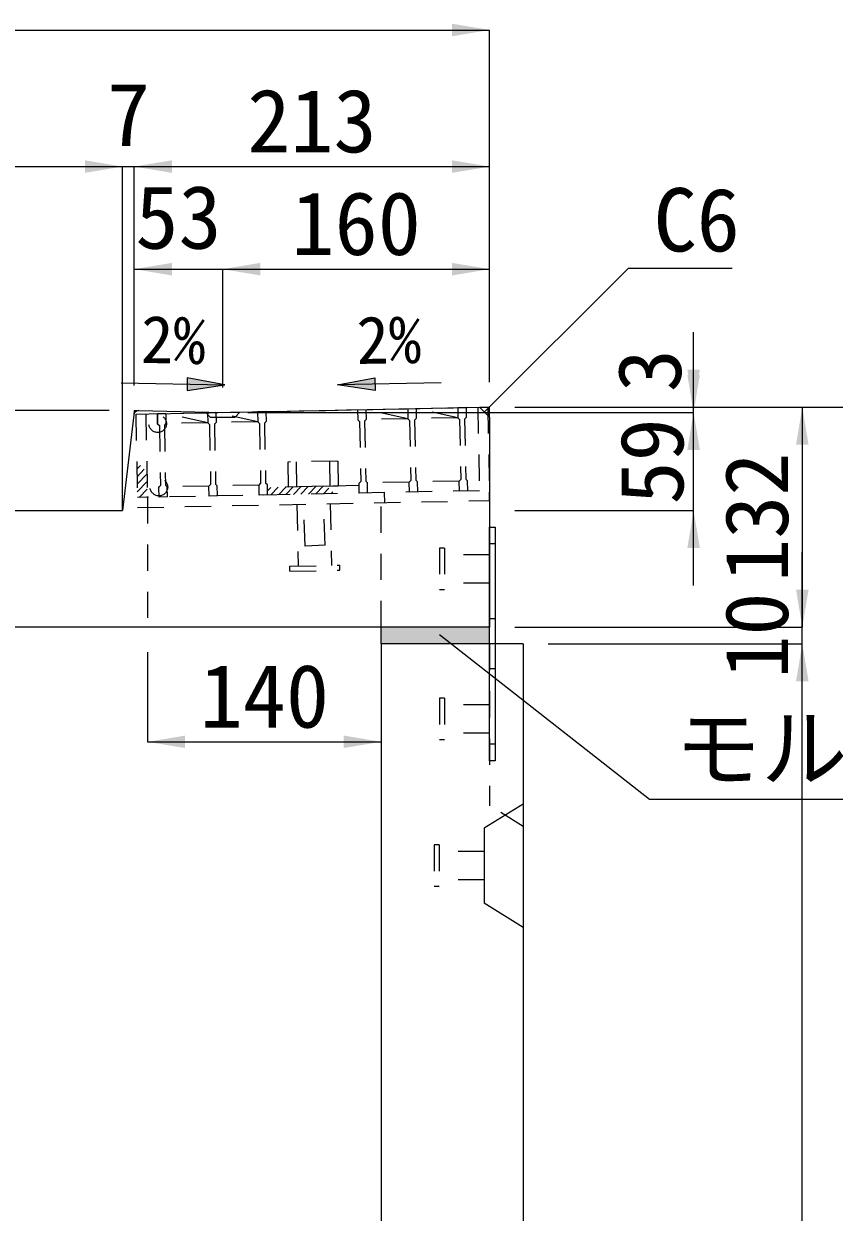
# Model space of a CAD drawing. Units: millimetres at full size; some dimension numbers follow another scale. Extents: x -3301 to 90699, y 107523 to 139162.
# Drawn here: x 20588 to 21074, y 114463 to 115175 of the extents above; entities that cross this region are included whole.
import ezdxf
from ezdxf.enums import TextEntityAlignment as Align

# ---------------------------------------------------------------- set-up
doc = ezdxf.new("R2010")
doc.units = ezdxf.units.MM
doc.header["$LTSCALE"] = 21
doc.header["$PDMODE"] = 32
doc.header["$PDSIZE"] = 10.5
doc.linetypes.add('USER1', pattern=[1.35, 0.75, -0.6])
for name, color, linetype, lineweight in [('0_2', 7, 'USER1', 9), ('寸法線', 7, 'Continuous', 9), ('引出線', 4, 'Continuous', 9), ('本体', 2, 'Continuous', 9), ('補助線', 8, 'Continuous', 13), ('ｲﾝｻｰﾄ', 3, 'USER1', 5), ('ｸﾞﾚｰﾁﾝｸﾞ', 7, 'USER1', 9)]:
    doc.layers.add(name, color=color, linetype=linetype, lineweight=lineweight)
doc.layers.add('ﾊｯﾁﾝｸﾞ', color=8, linetype='Continuous')
doc.styles.add('ＭＳ ゴシック', font='')
doc.styles.get('ＭＳ ゴシック').set_extended_font_data('MS Gothic')

# ---------------------------------------------------------------- blocks, each defined once
blk = doc.blocks.new('filled_arrow')
at = {"color": 0, "linetype": 'Continuous', "lineweight": -2}
blk.add_solid([(7.5, 1.25), (0, 0), (7.5, -1.25)], dxfattribs=at)

msp = doc.modelspace()

# ---------------------------------------------------------------- hatches: boundary and pattern name
at = {"layer": '引出線'}
for points in [[(20686.08, 114962.87), (20685.93, 114955.37), (20708.5, 114958.67)], [(20798.53, 114962.87), (20798.68, 114955.37), (20776.11, 114958.67)]]:
    msp.add_hatch(color=7, dxfattribs=at).paths.add_polyline_path(points)
at = {"layer": 'ｸﾞﾚｰﾁﾝｸﾞ'}
h = msp.add_hatch(dxfattribs=at)
h.set_pattern_fill('USER', color=256, style=0, pattern_type=2)
h.set_pattern_definition([(46.14576, (20131.14, 114563.59), (-2.28951, 2.19972), [75, -60])])
h.paths.add_polyline_path([(20655.2, 114941.13), (20661.2, 114941.25), (20662.2, 114891.26), (20656.2, 114891.14)])
h = msp.add_hatch(dxfattribs=at)
h.set_pattern_fill('USER', color=256, style=0, pattern_type=2)
h.set_pattern_definition([(46.14576, (20228.12, 114565.53), (-2.28951, 2.19972), [75, -60])])
h.paths.add_polyline_path([(20734.19, 114892.7), (20734.1, 114897.2), (20769.59, 114897.91), (20784.59, 114898.21), (20789.09, 114898.3), (20789.18, 114893.8), (20769.68, 114893.41)])
at = {"layer": 'ﾊｯﾁﾝｸﾞ'}
msp.add_hatch(color=256, dxfattribs=at).paths.add_polyline_path([(20802.31, 114813.37), (20802.31, 114803.37), (20867.31, 114803.37), (20867.31, 114813.37)])

# ---------------------------------------------------------------- linework, layer by layer
at = {"layer": '0_2'}
for p, q in [((20870.51, 114863.37), (20867.31, 114863.37)), ((20870.51, 114818.37), (20867.31, 114818.37)), ((20870.51, 114788.37), (20867.31, 114788.37)), ((20870.51, 114743.37), (20867.31, 114743.37))]:
    msp.add_line(p, q, dxfattribs=at)
at = {"layer": '0_2', "linetype": 'Continuous', "lineweight": 13}
msp.add_line((20802.31, 114803.37), (20802.31, 114813.37), dxfattribs=at)
at = {"layer": '0_2', "linetype": 'Continuous'}
msp.add_lwpolyline([(20867.31, 114733.37), (20867.31, 114873.37), (20870.51, 114873.37), (20870.51, 114733.37)], close=True, dxfattribs=at)
at = {"layer": '寸法線'}
for p, q in [((20437.31, 115171.46), (20867.31, 115171.46)), ((20867.31, 114960.37), (20867.31, 115171.46)), ((20437.31, 115089.58), (20647.31, 115089.58)), ((20602.31, 115089.58), (20699.33, 115089.58)), ((20647.31, 114898.37), (20647.31, 115089.58)), ((20647.31, 114898.37), (20647.31, 115089.58)), ((20654.33, 114958.37), (20654.33, 115089.58)), ((20654.33, 115089.58), (20867.31, 115089.58)), ((20654.33, 114958.37), (20654.33, 115089.58)), ((20867.31, 114960.37), (20867.31, 115089.58)), ((20654.33, 115028.07), (20752.31, 115028.07)), ((20654.33, 114958.37), (20654.33, 115028.07)), ((20707.31, 114957.17), (20707.31, 115028.07)), ((20707.31, 115028.07), (20867.31, 115028.07)), ((20707.31, 114957.17), (20707.31, 115028.07)), ((20867.31, 114960.37), (20867.31, 115028.07)), ((20989.54, 114897.17), (20989.54, 114990.37)), ((20989.54, 114838.37), (20989.54, 114987.17)), ((20639.33, 114943.37), (20147.2, 114943.37)), ((20722.31, 114942.17), (20989.54, 114942.17)), ((20722.31, 114942.17), (20989.54, 114942.17)), ((20882.31, 114945.37), (21054.68, 114945.37)), ((20882.31, 114945.37), (21139.77, 114945.37)), ((20882.31, 114945.37), (20989.54, 114945.37)), ((21054.68, 114945.37), (21054.68, 114813.37)), ((20882.31, 114883.37), (20989.54, 114883.37)), ((21054.68, 114758.37), (21054.68, 114858.37)), ((20882.31, 114813.37), (21054.68, 114813.37)), ((20882.31, 114813.37), (21054.68, 114813.37)), ((20662.31, 114798.37), (20662.31, 114744.68)), ((20802.31, 114798.37), (20802.31, 114744.68)), ((20902.31, 114803.37), (21054.68, 114803.37)), ((20902.31, 114803.37), (21054.68, 114803.37)), ((21054.68, 113553.37), (21054.68, 114803.37)), ((20662.31, 114744.68), (20802.31, 114744.68))]:
    msp.add_line(p, q, dxfattribs=at)
at = {"layer": '引出線', "color": 7}
for p, q in [((20646.4, 114959.91), (20708.5, 114958.67)), ((20838.22, 114959.91), (20776.11, 114958.67))]:
    msp.add_line(p, q, dxfattribs=at)
at = {"layer": '引出線'}
for points in [[(20864.31, 114942.45), (20950.55, 115028.69), (21012.66, 115028.69)], [(20837.22, 114809.05), (20963.15, 114710.37), (21178.97, 114710.37)]]:
    msp.add_lwpolyline(points, dxfattribs=at)
at = {"layer": '引出線', "color": 7, "lineweight": 13}
for points in [[(20686.08, 114962.87), (20685.93, 114955.37), (20708.5, 114958.67)], [(20798.53, 114962.87), (20798.68, 114955.37), (20776.11, 114958.67)]]:
    msp.add_lwpolyline(points, close=True, dxfattribs=at)
at = {"layer": '本体', "lineweight": 20}
for p, q in [((20654.01, 114940.66), (20647.31, 114883.37)), ((20657.06, 114943.31), (20707.31, 114942.17)), ((20707.31, 114942.17), (20861.31, 114945.25)), ((20867.31, 114939.37), (20861.31, 114945.25)), ((20867.31, 114939.37), (20867.31, 114813.37)), ((20443.31, 114883.37), (20647.31, 114883.37)), ((20867.31, 114813.37), (20437.31, 114813.37)), ((20802.31, 114803.37), (20802.31, 114373.9)), ((20887.31, 114803.37), (20802.31, 114803.37)), ((20887.31, 114803.37), (20887.31, 113553.37))]:
    msp.add_line(p, q, dxfattribs=at)
at = {"layer": '本体', "linetype": 'USER1'}
for p, q in [((20696.99, 114942.38), (20699.81, 114939.33)), ((20699.81, 114939.33), (20714.81, 114939.33)), ((20717.62, 114942.38), (20714.81, 114939.33)), ((20662.2, 114891.4), (20662.31, 114813.37)), ((20802.31, 114813.37), (20802.31, 114894.2)), ((20867.31, 114803.37), (20867.31, 114706.37)), ((20887.31, 114693.87), (20867.31, 114706.37))]:
    msp.add_line(p, q, dxfattribs=at)
at = {"layer": '本体'}
for p, q in [((20887.31, 114707.36), (20864.11, 114692.87)), ((20864.11, 114692.87), (20864.11, 114647.87)), ((20887.31, 114633.36), (20864.11, 114647.87))]:
    msp.add_line(p, q, dxfattribs=at)
at = {"layer": '本体', "lineweight": 20}
msp.add_arc((20656.99, 114940.31), 3, 88.70243, 173.33014, dxfattribs=at)
at = {"layer": '補助線'}
for p, q in [((20647.31, 114883.37), (20647.31, 114943.37)), ((20867.31, 114939.37), (20867.31, 114945.37))]:
    msp.add_line(p, q, dxfattribs=at)
at = {"layer": '補助線', "lineweight": 20}
for p, q in [((20654.33, 114943.37), (20654.01, 114940.66)), ((20654.33, 114943.37), (20657.06, 114943.31)), ((20861.31, 114945.25), (20867.31, 114945.37))]:
    msp.add_line(p, q, dxfattribs=at)
at = {"layer": 'ｲﾝｻｰﾄ'}
for p, q in [((20840.31, 114860.87), (20837.31, 114860.87)), ((20837.31, 114860.87), (20837.31, 114835.87)), ((20840.31, 114860.87), (20840.31, 114835.87)), ((20867.31, 114856.87), (20840.31, 114856.87)), ((20867.31, 114856.87), (20867.31, 114839.87)), ((20867.31, 114839.87), (20840.31, 114839.87)), ((20840.31, 114835.87), (20837.31, 114835.87)), ((20837.31, 114770.87), (20837.31, 114745.87)), ((20840.31, 114770.87), (20837.31, 114770.87)), ((20840.31, 114770.87), (20840.31, 114745.87)), ((20867.31, 114766.87), (20840.31, 114766.87)), ((20867.31, 114749.87), (20840.31, 114749.87)), ((20840.31, 114745.87), (20837.31, 114745.87)), ((20834.1, 114682.87), (20834.1, 114657.87)), ((20837.11, 114682.87), (20834.1, 114682.87)), ((20837.11, 114682.87), (20837.11, 114657.87)), ((20864.11, 114678.87), (20837.11, 114678.87)), ((20864.11, 114661.87), (20837.11, 114661.87)), ((20837.11, 114657.87), (20834.1, 114657.87))]:
    msp.add_line(p, q, dxfattribs=at)
at = {"layer": 'ｸﾞﾚｰﾁﾝｸﾞ'}
for p, q in [((20655.2, 114941.13), (20866.16, 114945.35)), ((20655.2, 114941.13), (20656.32, 114885.14)), ((20661.2, 114941.25), (20662.2, 114891.26)), ((20668.2, 114941.39), (20853.17, 114945.09)), ((20673.2, 114941.49), (20668.2, 114941.39)), ((20673.2, 114941.49), (20668.2, 114941.39)), ((20673.2, 114941.49), (20668.2, 114941.39)), ((20668.32, 114935.39), (20668.2, 114941.39)), ((20668.2, 114941.39), (20668.32, 114935.39)), ((20668.2, 114941.39), (20668.32, 114935.39)), ((20668.2, 114941.39), (20668.32, 114935.39)), ((20668.2, 114941.39), (20668.32, 114935.39)), ((20668.2, 114941.39), (20668.32, 114935.39)), ((20668.2, 114941.39), (20668.32, 114935.39)), ((20698.32, 114935.99), (20673.2, 114941.49)), ((20673.2, 114941.49), (20673.32, 114935.49)), ((20673.2, 114941.49), (20673.32, 114935.49)), ((20673.2, 114941.49), (20673.32, 114935.49)), ((20703.2, 114942.09), (20698.2, 114941.99)), ((20703.2, 114942.09), (20698.2, 114941.99)), ((20703.2, 114942.09), (20698.2, 114941.99)), ((20698.2, 114941.99), (20698.32, 114935.99)), ((20698.2, 114941.99), (20698.32, 114935.99)), ((20698.2, 114941.99), (20698.32, 114935.99)), ((20728.31, 114936.59), (20703.2, 114942.09)), ((20703.2, 114942.09), (20703.32, 114936.09)), ((20703.2, 114942.09), (20703.32, 114936.09)), ((20703.2, 114942.09), (20703.32, 114936.09)), ((20733.19, 114942.69), (20728.19, 114942.59)), ((20733.19, 114942.69), (20728.19, 114942.59)), ((20733.19, 114942.69), (20728.19, 114942.59)), ((20728.19, 114942.59), (20728.31, 114936.59)), ((20728.19, 114942.59), (20728.31, 114936.59)), ((20728.19, 114942.59), (20728.31, 114936.59)), ((20733.19, 114942.69), (20733.31, 114936.69)), ((20733.19, 114942.69), (20733.31, 114936.69)), ((20733.19, 114942.69), (20733.31, 114936.69)), ((20788.18, 114943.79), (20788.3, 114937.79)), ((20788.18, 114943.79), (20788.3, 114937.79)), ((20788.18, 114943.79), (20788.3, 114937.79)), ((20793.18, 114943.89), (20793.3, 114937.89)), ((20793.18, 114943.89), (20793.3, 114937.89)), ((20793.18, 114943.89), (20793.3, 114937.89)), ((20818.29, 114938.39), (20793.18, 114943.89)), ((20818.17, 114944.39), (20818.29, 114938.39)), ((20818.17, 114944.39), (20818.29, 114938.39)), ((20818.17, 114944.39), (20818.29, 114938.39)), ((20823.17, 114944.49), (20823.29, 114938.49)), ((20823.17, 114944.49), (20823.29, 114938.49)), ((20823.17, 114944.49), (20823.29, 114938.49)), ((20848.29, 114938.99), (20823.17, 114944.49)), ((20848.29, 114938.99), (20823.29, 114938.49)), ((20853.17, 114945.09), (20848.17, 114944.99)), ((20853.17, 114945.09), (20848.17, 114944.99)), ((20853.17, 114945.09), (20848.17, 114944.99)), ((20848.17, 114944.99), (20848.29, 114938.99)), ((20848.17, 114944.99), (20848.29, 114938.99)), ((20848.17, 114944.99), (20848.29, 114938.99)), ((20848.29, 114938.99), (20849.31, 114938.01)), ((20848.29, 114938.99), (20849.31, 114938.01)), ((20848.29, 114938.99), (20849.31, 114938.01)), ((20853.29, 114939.09), (20852.31, 114938.07)), ((20853.29, 114939.09), (20852.31, 114938.07)), ((20853.29, 114939.09), (20852.31, 114938.07)), ((20853.17, 114945.09), (20853.29, 114939.09)), ((20853.17, 114945.09), (20853.29, 114939.09)), ((20853.17, 114945.09), (20853.29, 114939.09)), ((20860.16, 114945.23), (20861.16, 114895.24)), ((20866.16, 114945.35), (20867.28, 114889.36)), ((20668.32, 114935.39), (20669.34, 114934.41)), ((20668.32, 114935.39), (20669.34, 114934.41)), ((20668.32, 114935.39), (20669.34, 114934.41)), ((20669.34, 114934.41), (20670.06, 114898.42)), ((20669.34, 114934.41), (20670.06, 114898.42)), ((20669.34, 114934.41), (20670.06, 114898.42)), ((20673.32, 114935.49), (20672.34, 114934.47)), ((20673.32, 114935.49), (20672.34, 114934.47)), ((20673.32, 114935.49), (20672.34, 114934.47)), ((20672.34, 114934.47), (20673.06, 114898.48)), ((20672.34, 114934.47), (20673.06, 114898.48)), ((20672.34, 114934.47), (20673.06, 114898.48)), ((20698.32, 114935.99), (20673.32, 114935.49)), ((20698.32, 114935.99), (20699.34, 114935.01)), ((20698.32, 114935.99), (20699.34, 114935.01)), ((20698.32, 114935.99), (20699.34, 114935.01)), ((20699.34, 114935.01), (20700.06, 114899.02)), ((20699.34, 114935.01), (20700.06, 114899.02)), ((20699.34, 114935.01), (20700.06, 114899.02)), ((20703.32, 114936.09), (20702.34, 114935.07)), ((20703.32, 114936.09), (20702.34, 114935.07)), ((20703.32, 114936.09), (20702.34, 114935.07)), ((20702.34, 114935.07), (20703.06, 114899.08)), ((20702.34, 114935.07), (20703.06, 114899.08)), ((20702.34, 114935.07), (20703.06, 114899.08)), ((20728.31, 114936.59), (20703.32, 114936.09)), ((20728.31, 114936.59), (20729.33, 114935.61)), ((20728.31, 114936.59), (20729.33, 114935.61)), ((20728.31, 114936.59), (20729.33, 114935.61)), ((20729.33, 114935.61), (20730.05, 114899.62)), ((20729.33, 114935.61), (20730.05, 114899.62)), ((20729.33, 114935.61), (20730.05, 114899.62)), ((20733.31, 114936.69), (20732.33, 114935.67)), ((20733.31, 114936.69), (20732.33, 114935.67)), ((20733.31, 114936.69), (20732.33, 114935.67)), ((20732.33, 114935.67), (20733.05, 114899.68)), ((20732.33, 114935.67), (20733.05, 114899.68)), ((20732.33, 114935.67), (20733.05, 114899.68)), ((20788.3, 114937.79), (20789.32, 114936.81)), ((20788.3, 114937.79), (20789.32, 114936.81)), ((20788.3, 114937.79), (20789.32, 114936.81)), ((20789.32, 114936.81), (20790.04, 114900.82)), ((20789.32, 114936.81), (20790.04, 114900.82)), ((20789.32, 114936.81), (20790.04, 114900.82)), ((20793.3, 114937.89), (20792.32, 114936.87)), ((20793.3, 114937.89), (20792.32, 114936.87)), ((20793.3, 114937.89), (20792.32, 114936.87)), ((20792.32, 114936.87), (20793.04, 114900.88)), ((20792.32, 114936.87), (20793.04, 114900.88)), ((20792.32, 114936.87), (20793.04, 114900.88)), ((20818.29, 114938.39), (20793.3, 114937.89)), ((20818.29, 114938.39), (20819.31, 114937.41)), ((20818.29, 114938.39), (20819.31, 114937.41)), ((20818.29, 114938.39), (20819.31, 114937.41)), ((20819.31, 114937.41), (20820.03, 114901.42)), ((20819.31, 114937.41), (20820.03, 114901.42)), ((20819.31, 114937.41), (20820.03, 114901.42)), ((20823.29, 114938.49), (20822.31, 114937.47)), ((20823.29, 114938.49), (20822.31, 114937.47)), ((20823.29, 114938.49), (20822.31, 114937.47)), ((20822.31, 114937.47), (20823.03, 114901.48)), ((20822.31, 114937.47), (20823.03, 114901.48)), ((20822.31, 114937.47), (20823.03, 114901.48)), ((20849.31, 114938.01), (20850.03, 114902.02)), ((20849.31, 114938.01), (20850.03, 114902.02)), ((20849.31, 114938.01), (20850.03, 114902.02)), ((20852.31, 114938.07), (20853.03, 114902.08)), ((20852.31, 114938.07), (20853.03, 114902.08)), ((20852.31, 114938.07), (20853.03, 114902.08)), ((20776.29, 114913.04), (20746.3, 114912.44)), ((20746.3, 114912.44), (20746.6, 114897.45)), ((20751.3, 114912.54), (20751.6, 114897.55)), ((20771.29, 114912.94), (20771.59, 114897.95)), ((20776.29, 114913.04), (20776.59, 114898.05)), ((20669.08, 114897.4), (20670.06, 114898.42)), ((20669.08, 114897.4), (20670.06, 114898.42)), ((20669.08, 114897.4), (20670.06, 114898.42)), ((20669.2, 114891.4), (20669.08, 114897.4)), ((20669.2, 114891.4), (20669.08, 114897.4)), ((20669.2, 114891.4), (20669.08, 114897.4)), ((20669.2, 114891.4), (20669.08, 114897.4)), ((20669.2, 114891.4), (20669.08, 114897.4)), ((20669.2, 114891.4), (20669.08, 114897.4)), ((20674.08, 114897.5), (20673.06, 114898.48)), ((20674.08, 114897.5), (20673.06, 114898.48)), ((20674.08, 114897.5), (20673.06, 114898.48)), ((20699.08, 114898), (20674.08, 114897.5)), ((20674.2, 114891.5), (20674.08, 114897.5)), ((20674.2, 114891.5), (20674.08, 114897.5)), ((20674.2, 114891.5), (20674.08, 114897.5)), ((20699.08, 114898), (20700.06, 114899.02)), ((20699.08, 114898), (20700.06, 114899.02)), ((20699.08, 114898), (20700.06, 114899.02)), ((20699.2, 114892), (20699.08, 114898)), ((20699.2, 114892), (20699.08, 114898)), ((20699.2, 114892), (20699.08, 114898)), ((20704.08, 114898.1), (20703.06, 114899.08)), ((20704.08, 114898.1), (20703.06, 114899.08)), ((20704.08, 114898.1), (20703.06, 114899.08)), ((20729.07, 114898.6), (20704.08, 114898.1)), ((20704.2, 114892.1), (20704.08, 114898.1)), ((20704.2, 114892.1), (20704.08, 114898.1)), ((20704.2, 114892.1), (20704.08, 114898.1)), ((20729.07, 114898.6), (20730.05, 114899.62)), ((20729.07, 114898.6), (20730.05, 114899.62)), ((20729.07, 114898.6), (20730.05, 114899.62)), ((20729.19, 114892.6), (20729.07, 114898.6)), ((20729.19, 114892.6), (20729.07, 114898.6)), ((20729.19, 114892.6), (20729.07, 114898.6)), ((20734.07, 114898.7), (20733.05, 114899.68)), ((20734.07, 114898.7), (20733.05, 114899.68)), ((20734.07, 114898.7), (20733.05, 114899.68)), ((20734.19, 114892.7), (20734.07, 114898.7)), ((20734.19, 114892.7), (20734.07, 114898.7)), ((20734.19, 114892.7), (20734.07, 114898.7)), ((20789.09, 114898.3), (20734.1, 114897.2)), ((20776.59, 114898.05), (20746.6, 114897.45)), ((20789.06, 114899.8), (20790.04, 114900.82)), ((20789.06, 114899.8), (20790.04, 114900.82)), ((20789.06, 114899.8), (20790.04, 114900.82)), ((20789.18, 114893.8), (20789.06, 114899.8)), ((20789.18, 114893.8), (20789.06, 114899.8)), ((20789.18, 114893.8), (20789.06, 114899.8)), ((20794.06, 114899.9), (20793.04, 114900.88)), ((20794.06, 114899.9), (20793.04, 114900.88)), ((20794.06, 114899.9), (20793.04, 114900.88)), ((20819.05, 114900.4), (20794.06, 114899.9)), ((20794.18, 114893.9), (20794.06, 114899.9)), ((20794.18, 114893.9), (20794.06, 114899.9)), ((20794.18, 114893.9), (20794.06, 114899.9)), ((20819.05, 114900.4), (20820.03, 114901.42)), ((20819.05, 114900.4), (20820.03, 114901.42)), ((20819.05, 114900.4), (20820.03, 114901.42)), ((20819.17, 114894.4), (20819.05, 114900.4)), ((20819.17, 114894.4), (20819.05, 114900.4)), ((20819.17, 114894.4), (20819.05, 114900.4)), ((20824.05, 114900.5), (20823.03, 114901.48)), ((20824.05, 114900.5), (20823.03, 114901.48)), ((20824.05, 114900.5), (20823.03, 114901.48)), ((20849.05, 114901), (20824.05, 114900.5)), ((20824.17, 114894.5), (20824.05, 114900.5)), ((20824.17, 114894.5), (20824.05, 114900.5)), ((20824.17, 114894.5), (20824.05, 114900.5)), ((20849.05, 114901), (20850.03, 114902.02)), ((20849.05, 114901), (20850.03, 114902.02)), ((20849.05, 114901), (20850.03, 114902.02)), ((20849.17, 114895), (20849.05, 114901)), ((20849.17, 114895), (20849.05, 114901)), ((20849.17, 114895), (20849.05, 114901)), ((20854.05, 114901.1), (20853.03, 114902.08)), ((20854.05, 114901.1), (20853.03, 114902.08)), ((20854.05, 114901.1), (20853.03, 114902.08)), ((20854.17, 114895.1), (20854.05, 114901.1)), ((20854.17, 114895.1), (20854.05, 114901.1)), ((20854.17, 114895.1), (20854.05, 114901.1)), ((20861.16, 114895.24), (20656.2, 114891.14)), ((20656.32, 114885.14), (20867.28, 114889.36)), ((20674.2, 114891.5), (20669.2, 114891.4)), ((20674.2, 114891.5), (20669.2, 114891.4)), ((20674.2, 114891.5), (20669.2, 114891.4)), ((20704.2, 114892.1), (20699.2, 114892)), ((20704.2, 114892.1), (20699.2, 114892)), ((20704.2, 114892.1), (20699.2, 114892)), ((20734.19, 114892.7), (20729.19, 114892.6)), ((20734.19, 114892.7), (20729.19, 114892.6)), ((20734.19, 114892.7), (20729.19, 114892.6)), ((20794.18, 114893.9), (20789.18, 114893.8)), ((20794.18, 114893.9), (20789.18, 114893.8)), ((20794.18, 114893.9), (20789.18, 114893.8)), ((20804.18, 114894.1), (20804.3, 114888.1)), ((20824.17, 114894.5), (20819.17, 114894.4)), ((20824.17, 114894.5), (20819.17, 114894.4)), ((20824.17, 114894.5), (20819.17, 114894.4)), ((20854.17, 114895.1), (20849.17, 114895)), ((20854.17, 114895.1), (20849.17, 114895)), ((20854.17, 114895.1), (20849.17, 114895)), ((20867.28, 114889.36), (20867.18, 114894.36)), ((20751.81, 114887.05), (20752.55, 114850.06)), ((20756.81, 114862.03), (20755.81, 114887.01)), ((20768.8, 114862.51), (20767.8, 114887.49)), ((20771.8, 114887.45), (20772.54, 114850.46)), ((20768.8, 114862.51), (20756.81, 114862.03)), ((20747.55, 114849.96), (20777.54, 114850.56)), ((20747.61, 114846.96), (20747.55, 114849.96)), ((20747.61, 114846.96), (20777.6, 114847.56)), ((20777.6, 114847.56), (20777.54, 114850.56))]:
    msp.add_line(p, q, dxfattribs=at)
for p in [(20668.32, 114935.39), (20669.08, 114897.4)]:
    msp.add_point(p, dxfattribs=at)

# ---------------------------------------------------------------- block references
at = {"layer": '寸法線', "xscale": 3, "yscale": 3}
for p, rotation in [((20867.31, 115171.46), 180), ((20647.31, 115089.58), 180), ((20647.31, 115089.58), 180), ((20867.31, 115089.58), 180), ((20867.31, 115028.07), 180), ((20989.54, 114945.37), 90), ((20989.54, 114942.17), 90), ((20989.54, 114942.17), 270), ((21054.68, 114945.37), 270), ((20989.54, 114883.37), 270), ((21054.68, 114813.37), 90), ((21054.68, 114813.37), 90), ((21054.68, 114803.37), 270), ((21054.68, 114803.37), 270), ((20802.31, 114744.68), 180)]:
    msp.add_blockref('filled_arrow', p, dxfattribs=dict(at, rotation=rotation))
for p in [(20654.33, 115089.58), (20654.33, 115089.58), (20654.33, 115028.07), (20707.31, 115028.07), (20707.31, 115028.07), (20662.31, 114744.68)]:
    msp.add_blockref('filled_arrow', p, dxfattribs=at)
at = {"layer": '引出線', "xscale": 0.075, "yscale": 0.075}
for p, rotation in [((20864.31, 114942.45), 45), ((20837.22, 114809.05), 321.9)]:
    msp.add_blockref('filled_arrow', p, dxfattribs=dict(at, rotation=rotation))

# ---------------------------------------------------------------- texts
at = {"layer": '寸法線', "style": 'ＭＳ ゴシック'}
for s, p in [('7', (20650.82, 115120.83)), ('213', (20760.82, 115117.08)), ('53', (20680.82, 115059.32)), ('160', (20787.31, 115055.57)), ('140', (20732.31, 114772.18))]:
    msp.add_text(s, height=37.98, dxfattribs=at).set_placement(p, align=Align.MIDDLE_CENTER)
for s, height, rotation, p in [('2%', 28.48, 359, (20677.73, 114985.79)), ('2%', 28.48, 1, (20806.89, 114985.79)), ('3', 37.98, 90, (20963, 114967.25)), ('59', 37.98, 90, (20964.42, 114912.84)), ('132', 37.98, 90, (21027.18, 114879.37)), ('10', 37.98, 90, (21027.18, 114808.37))]:
    msp.add_text(s, height=height, rotation=rotation, dxfattribs=at).set_placement(p, align=Align.MIDDLE_CENTER)
at = {"layer": '引出線', "style": 'ＭＳ ゴシック'}
for s, p in [('C6', (20965.55, 115076.69)), ('モルタル', (20978.15, 114759.79))]:
    msp.add_text(s, height=37.98, dxfattribs=at).set_placement(p, align=Align.TOP_LEFT)

doc.saveas('drawing.dxf')
